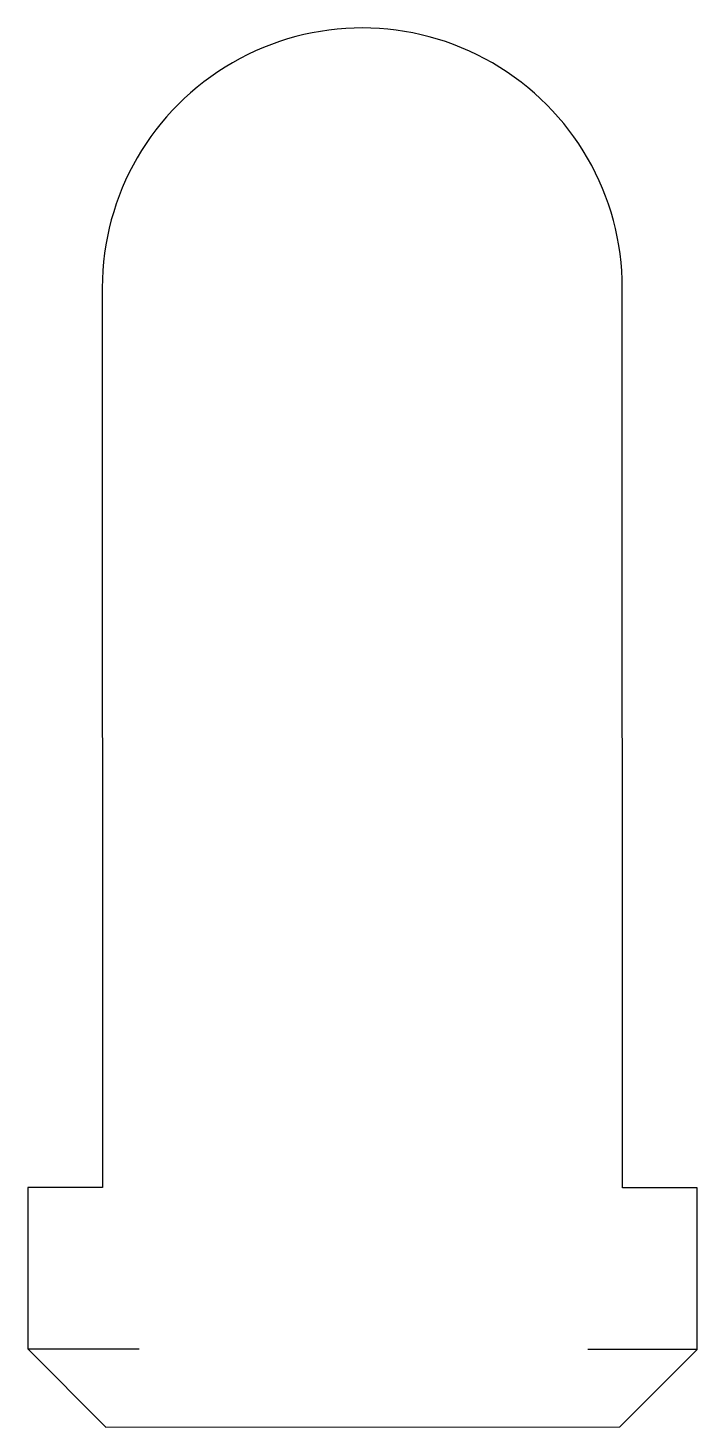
# Model space of a CAD drawing. Header units: millimetres. Extents: x 0 to 9.5, y -3.6 to 16.3.
import ezdxf

# ---------------------------------------------------------------- set-up
doc = ezdxf.new("R2010")
doc.units = ezdxf.units.MM
doc.layers.get('0').update_dxf_attribs({"linetype": 'CONTINUOUS'})

msp = doc.modelspace()

# ---------------------------------------------------------------- linework, layer by layer
for p, q in [((-0.014, -2.448), (1.566, -2.448)), ((9.506, -2.455), (7.951, -2.455))]:
    msp.add_line(p, q)
msp.add_lwpolyline([(9.506, -2.455), (9.506, -0.155), (8.446, -0.155), (8.443, 12.645, 1.000003), (1.043, 12.652), (1.046, -0.148), (-0.014, -0.148), (-0.014, -2.448), (1.096, -3.558), (8.406, -3.555)], format="xyb", close=True)

doc.saveas('drawing.dxf')
